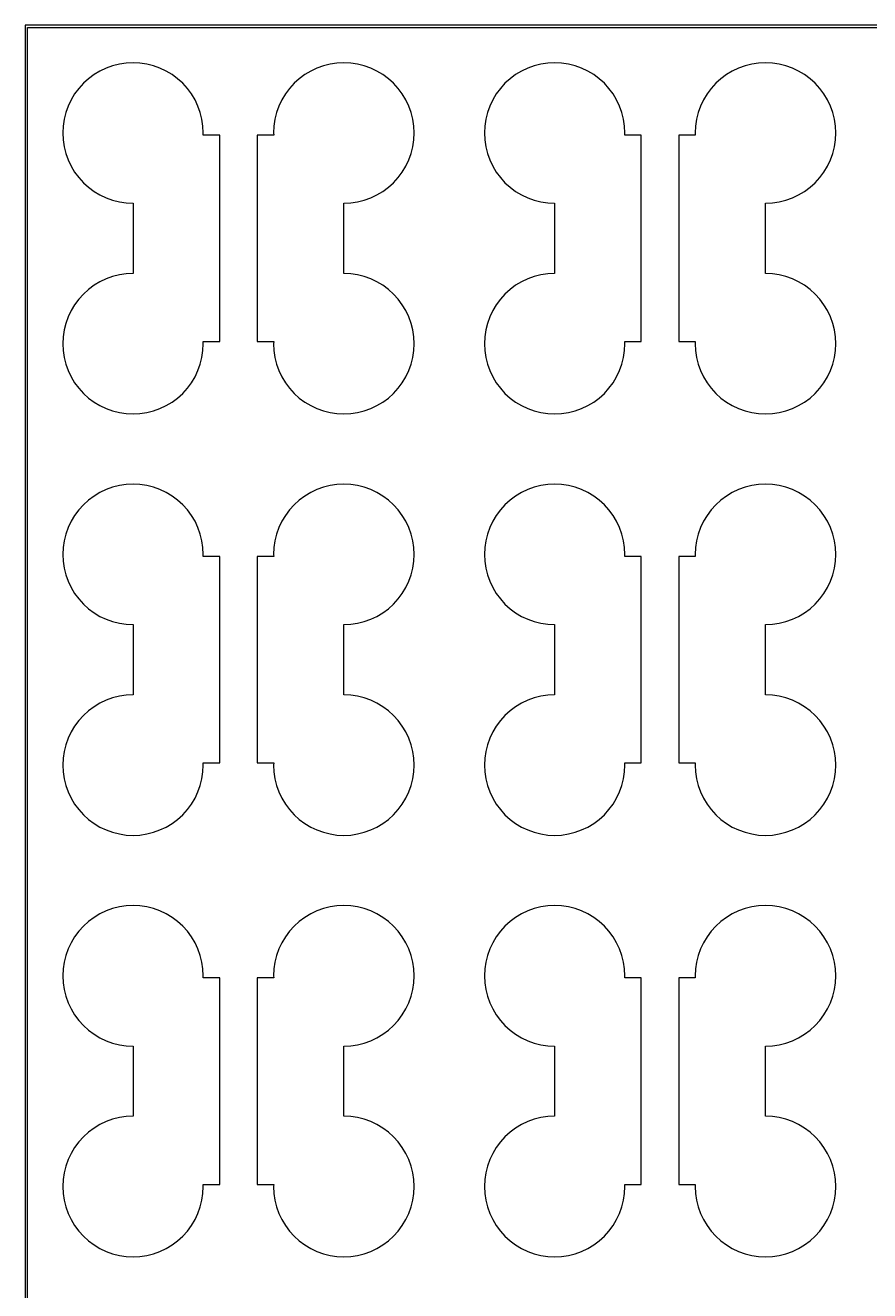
# Model space of a CAD drawing. Extents: x 0 to 72, y 0 to 108.
# Drawn here: x -0.05 to 17.98, y 81.03 to 108.05 of the extents above; entities that cross this region are included whole.
import ezdxf

# ---------------------------------------------------------------- set-up
doc = ezdxf.new("R2010")
doc.units = 0

msp = doc.modelspace()

# ---------------------------------------------------------------- linework, layer by layer
for p, q in [((72.05, 108.05), (-0.04999, 108.05)), ((-0.04999, 108.05), (-0.04999, -0.04999)), ((0, 0), (0, 108)), ((0, 108), (72, 108)), ((1.54291, 107.073), (1.41666, 106.997)), ((1.67598, 107.136), (1.54291, 107.073)), ((1.81458, 107.185), (1.67598, 107.136)), ((1.95737, 107.221), (1.81458, 107.185)), ((2.10298, 107.243), (1.95737, 107.221)), ((2.25, 107.25), (2.10298, 107.243)), ((2.39703, 107.243), (2.25, 107.25)), ((2.54265, 107.221), (2.39703, 107.243)), ((2.68544, 107.185), (2.54265, 107.221)), ((2.82404, 107.136), (2.68544, 107.185)), ((2.95711, 107.073), (2.82404, 107.136)), ((3.08336, 106.997), (2.95711, 107.073)), ((6.04289, 107.073), (5.91664, 106.997)), ((6.17596, 107.136), (6.04289, 107.073)), ((6.31456, 107.185), (6.17596, 107.136)), ((6.45735, 107.221), (6.31456, 107.185)), ((6.60297, 107.243), (6.45735, 107.221)), ((6.75, 107.25), (6.60297, 107.243)), ((6.89702, 107.243), (6.75, 107.25)), ((7.04263, 107.221), (6.89702, 107.243)), ((7.18542, 107.185), (7.04263, 107.221)), ((7.32402, 107.136), (7.18542, 107.185)), ((7.45709, 107.073), (7.32402, 107.136)), ((7.58334, 106.997), (7.45709, 107.073)), ((10.5429, 107.073), (10.4167, 106.997)), ((10.676, 107.136), (10.5429, 107.073)), ((10.8146, 107.185), (10.676, 107.136)), ((10.9574, 107.221), (10.8146, 107.185)), ((11.103, 107.243), (10.9574, 107.221)), ((11.25, 107.25), (11.103, 107.243)), ((11.397, 107.243), (11.25, 107.25)), ((11.5426, 107.221), (11.397, 107.243)), ((11.6854, 107.185), (11.5426, 107.221)), ((11.824, 107.136), (11.6854, 107.185)), ((11.9571, 107.073), (11.824, 107.136)), ((12.0834, 106.997), (11.9571, 107.073)), ((15.0429, 107.073), (14.9166, 106.997)), ((15.176, 107.136), (15.0429, 107.073)), ((15.3146, 107.185), (15.176, 107.136)), ((15.4574, 107.221), (15.3146, 107.185)), ((15.603, 107.243), (15.4574, 107.221)), ((15.75, 107.25), (15.603, 107.243)), ((15.897, 107.243), (15.75, 107.25)), ((16.0426, 107.221), (15.897, 107.243)), ((16.1854, 107.185), (16.0426, 107.221)), ((16.324, 107.136), (16.1854, 107.185)), ((16.4571, 107.073), (16.324, 107.136)), ((16.5833, 106.997), (16.4571, 107.073)), ((1.18935, 106.811), (1.09048, 106.702)), ((1.29842, 106.91), (1.18935, 106.811)), ((1.41666, 106.997), (1.29842, 106.91)), ((3.2016, 106.91), (3.08336, 106.997)), ((3.31067, 106.811), (3.2016, 106.91)), ((3.40953, 106.702), (3.31067, 106.811)), ((5.68933, 106.811), (5.59047, 106.702)), ((5.7984, 106.91), (5.68933, 106.811)), ((5.91664, 106.997), (5.7984, 106.91)), ((7.70158, 106.91), (7.58334, 106.997)), ((7.81065, 106.811), (7.70158, 106.91)), ((7.90952, 106.702), (7.81065, 106.811)), ((10.1893, 106.811), (10.0905, 106.702)), ((10.2984, 106.91), (10.1893, 106.811)), ((10.4167, 106.997), (10.2984, 106.91)), ((12.2016, 106.91), (12.0834, 106.997)), ((12.3107, 106.811), (12.2016, 106.91)), ((12.4095, 106.702), (12.3107, 106.811)), ((14.6893, 106.811), (14.5905, 106.702)), ((14.7984, 106.91), (14.6893, 106.811)), ((14.9166, 106.997), (14.7984, 106.91)), ((16.7016, 106.91), (16.5833, 106.997)), ((16.8107, 106.811), (16.7016, 106.91)), ((16.9095, 106.702), (16.8107, 106.811)), ((1.00281, 106.583), (0.92712, 106.457)), ((1.09048, 106.702), (1.00281, 106.583)), ((3.49721, 106.583), (3.40953, 106.702)), ((3.57289, 106.457), (3.49721, 106.583)), ((5.50279, 106.583), (5.42711, 106.457)), ((5.59047, 106.702), (5.50279, 106.583)), ((7.99719, 106.583), (7.90952, 106.702)), ((8.07288, 106.457), (7.99719, 106.583)), ((10.0028, 106.583), (9.92712, 106.457)), ((10.0905, 106.702), (10.0028, 106.583)), ((12.4972, 106.583), (12.4095, 106.702)), ((12.5729, 106.457), (12.4972, 106.583)), ((14.5028, 106.583), (14.4271, 106.457)), ((14.5905, 106.702), (14.5028, 106.583)), ((16.9972, 106.583), (16.9095, 106.702)), ((17.0729, 106.457), (16.9972, 106.583)), ((0.86418, 106.324), (0.81459, 106.185)), ((0.92712, 106.457), (0.86418, 106.324)), ((3.63583, 106.324), (3.57289, 106.457)), ((3.68542, 106.185), (3.63583, 106.324)), ((5.36417, 106.324), (5.31458, 106.185)), ((5.42711, 106.457), (5.36417, 106.324)), ((8.13582, 106.324), (8.07288, 106.457)), ((8.18541, 106.185), (8.13582, 106.324)), ((9.86418, 106.324), (9.81459, 106.185)), ((9.92712, 106.457), (9.86418, 106.324)), ((12.6358, 106.324), (12.5729, 106.457)), ((12.6854, 106.185), (12.6358, 106.324)), ((14.3642, 106.324), (14.3146, 106.185)), ((14.4271, 106.457), (14.3642, 106.324)), ((17.1358, 106.324), (17.0729, 106.457)), ((17.1854, 106.185), (17.1358, 106.324)), ((0.77882, 106.043), (0.75723, 105.897)), ((0.81459, 106.185), (0.77882, 106.043)), ((3.72119, 106.043), (3.68542, 106.185)), ((3.74278, 105.897), (3.72119, 106.043)), ((5.27881, 106.043), (5.25722, 105.897)), ((5.31458, 106.185), (5.27881, 106.043)), ((8.22118, 106.043), (8.18541, 106.185)), ((8.24277, 105.897), (8.22118, 106.043)), ((9.77882, 106.043), (9.75723, 105.897)), ((9.81459, 106.185), (9.77882, 106.043)), ((12.7212, 106.043), (12.6854, 106.185)), ((12.7428, 105.897), (12.7212, 106.043)), ((14.2788, 106.043), (14.2572, 105.897)), ((14.3146, 106.185), (14.2788, 106.043)), ((17.2212, 106.043), (17.1854, 106.185)), ((17.2428, 105.897), (17.2212, 106.043)), ((0.75723, 105.897), (0.75, 105.75)), ((0.75, 105.75), (0.75723, 105.603)), ((3.75, 105.75), (3.74278, 105.897)), ((3.74779, 105.705), (3.75, 105.75)), ((4.10001, 105.705), (3.74779, 105.705)), ((4.10001, 101.295), (4.10001, 105.705)), ((5.25221, 105.705), (4.89999, 105.705)), ((4.89999, 105.705), (4.89999, 101.295)), ((5.25722, 105.897), (5.25, 105.75)), ((5.25, 105.75), (5.25221, 105.705)), ((8.25, 105.75), (8.24277, 105.897)), ((8.24277, 105.603), (8.25, 105.75)), ((9.75723, 105.897), (9.75, 105.75)), ((9.75, 105.75), (9.75723, 105.603)), ((12.75, 105.75), (12.7428, 105.897)), ((12.7478, 105.705), (12.75, 105.75)), ((13.1, 105.705), (12.7478, 105.705)), ((13.1, 101.295), (13.1, 105.705)), ((14.2522, 105.705), (13.9, 105.705)), ((13.9, 105.705), (13.9, 101.295)), ((14.2572, 105.897), (14.25, 105.75)), ((14.25, 105.75), (14.2522, 105.705)), ((17.25, 105.75), (17.2428, 105.897)), ((17.2428, 105.603), (17.25, 105.75)), ((0.75723, 105.603), (0.77882, 105.457)), ((0.77882, 105.457), (0.81459, 105.315)), ((8.18541, 105.315), (8.22118, 105.457)), ((8.22118, 105.457), (8.24277, 105.603)), ((9.75723, 105.603), (9.77882, 105.457)), ((9.77882, 105.457), (9.81459, 105.315)), ((17.1854, 105.315), (17.2212, 105.457)), ((17.2212, 105.457), (17.2428, 105.603)), ((0.81459, 105.315), (0.86418, 105.176)), ((0.86418, 105.176), (0.92712, 105.043)), ((8.07288, 105.043), (8.13582, 105.176)), ((8.13582, 105.176), (8.18541, 105.315)), ((9.81459, 105.315), (9.86418, 105.176)), ((9.86418, 105.176), (9.92712, 105.043)), ((17.0729, 105.043), (17.1358, 105.176)), ((17.1358, 105.176), (17.1854, 105.315)), ((0.92712, 105.043), (1.00281, 104.917)), ((1.00281, 104.917), (1.09048, 104.798)), ((7.90952, 104.798), (7.99719, 104.917)), ((7.99719, 104.917), (8.07288, 105.043)), ((9.92712, 105.043), (10.0028, 104.917)), ((10.0028, 104.917), (10.0905, 104.798)), ((16.9095, 104.798), (16.9972, 104.917)), ((16.9972, 104.917), (17.0729, 105.043)), ((1.09048, 104.798), (1.18935, 104.689)), ((1.18935, 104.689), (1.29842, 104.59)), ((1.29842, 104.59), (1.41666, 104.503)), ((7.58334, 104.503), (7.70158, 104.59)), ((7.70158, 104.59), (7.81065, 104.689)), ((7.81065, 104.689), (7.90952, 104.798)), ((10.0905, 104.798), (10.1893, 104.689)), ((10.1893, 104.689), (10.2984, 104.59)), ((10.2984, 104.59), (10.4167, 104.503)), ((16.5833, 104.503), (16.7016, 104.59)), ((16.7016, 104.59), (16.8107, 104.689)), ((16.8107, 104.689), (16.9095, 104.798)), ((1.41666, 104.503), (1.54291, 104.427)), ((1.54291, 104.427), (1.67598, 104.364)), ((1.67598, 104.364), (1.81458, 104.315)), ((7.18542, 104.315), (7.32402, 104.364)), ((7.32402, 104.364), (7.45709, 104.427)), ((7.45709, 104.427), (7.58334, 104.503)), ((10.4167, 104.503), (10.5429, 104.427)), ((10.5429, 104.427), (10.676, 104.364)), ((10.676, 104.364), (10.8146, 104.315)), ((16.1854, 104.315), (16.324, 104.364)), ((16.324, 104.364), (16.4571, 104.427)), ((16.4571, 104.427), (16.5833, 104.503)), ((1.81458, 104.315), (1.95737, 104.279)), ((1.95737, 104.279), (2.10298, 104.257)), ((2.10298, 104.257), (2.25, 104.25)), ((2.25, 104.25), (2.25, 102.75)), ((6.75, 104.25), (6.89702, 104.257)), ((6.75, 102.75), (6.75, 104.25)), ((6.89702, 104.257), (7.04263, 104.279)), ((7.04263, 104.279), (7.18542, 104.315)), ((10.8146, 104.315), (10.9574, 104.279)), ((10.9574, 104.279), (11.103, 104.257)), ((11.103, 104.257), (11.25, 104.25)), ((11.25, 104.25), (11.25, 102.75)), ((15.75, 104.25), (15.897, 104.257)), ((15.75, 102.75), (15.75, 104.25)), ((15.897, 104.257), (16.0426, 104.279)), ((16.0426, 104.279), (16.1854, 104.315)), ((1.95737, 102.721), (1.81458, 102.685)), ((2.10298, 102.743), (1.95737, 102.721)), ((2.25, 102.75), (2.10298, 102.743)), ((6.89702, 102.743), (6.75, 102.75)), ((7.04263, 102.721), (6.89702, 102.743)), ((7.18542, 102.685), (7.04263, 102.721)), ((10.9574, 102.721), (10.8146, 102.685)), ((11.103, 102.743), (10.9574, 102.721)), ((11.25, 102.75), (11.103, 102.743)), ((15.897, 102.743), (15.75, 102.75)), ((16.0426, 102.721), (15.897, 102.743)), ((16.1854, 102.685), (16.0426, 102.721)), ((1.41666, 102.497), (1.29842, 102.41)), ((1.54291, 102.573), (1.41666, 102.497)), ((1.67598, 102.636), (1.54291, 102.573)), ((1.81458, 102.685), (1.67598, 102.636)), ((7.32402, 102.636), (7.18542, 102.685)), ((7.45709, 102.573), (7.32402, 102.636)), ((7.58334, 102.497), (7.45709, 102.573)), ((7.70158, 102.41), (7.58334, 102.497)), ((10.4167, 102.497), (10.2984, 102.41)), ((10.5429, 102.573), (10.4167, 102.497)), ((10.676, 102.636), (10.5429, 102.573)), ((10.8146, 102.685), (10.676, 102.636)), ((16.324, 102.636), (16.1854, 102.685)), ((16.4571, 102.573), (16.324, 102.636)), ((16.5833, 102.497), (16.4571, 102.573)), ((16.7016, 102.41), (16.5833, 102.497)), ((1.09048, 102.202), (1.00281, 102.083)), ((1.18935, 102.311), (1.09048, 102.202)), ((1.29842, 102.41), (1.18935, 102.311)), ((7.81065, 102.311), (7.70158, 102.41)), ((7.90952, 102.202), (7.81065, 102.311)), ((7.99719, 102.083), (7.90952, 102.202)), ((10.0905, 102.202), (10.0028, 102.083)), ((10.1893, 102.311), (10.0905, 102.202)), ((10.2984, 102.41), (10.1893, 102.311)), ((16.8107, 102.311), (16.7016, 102.41)), ((16.9095, 102.202), (16.8107, 102.311)), ((16.9972, 102.083), (16.9095, 102.202)), ((0.92712, 101.957), (0.86418, 101.824)), ((1.00281, 102.083), (0.92712, 101.957)), ((8.07288, 101.957), (7.99719, 102.083)), ((8.13582, 101.824), (8.07288, 101.957)), ((9.92712, 101.957), (9.86418, 101.824)), ((10.0028, 102.083), (9.92712, 101.957)), ((17.0729, 101.957), (16.9972, 102.083)), ((17.1358, 101.824), (17.0729, 101.957)), ((0.81459, 101.685), (0.77882, 101.543)), ((0.86418, 101.824), (0.81459, 101.685)), ((8.18541, 101.685), (8.13582, 101.824)), ((8.22118, 101.543), (8.18541, 101.685)), ((9.81459, 101.685), (9.77882, 101.543)), ((9.86418, 101.824), (9.81459, 101.685)), ((17.1854, 101.685), (17.1358, 101.824)), ((17.2212, 101.543), (17.1854, 101.685)), ((0.75723, 101.397), (0.75, 101.25)), ((0.77882, 101.543), (0.75723, 101.397)), ((8.24277, 101.397), (8.22118, 101.543)), ((8.25, 101.25), (8.24277, 101.397)), ((9.75723, 101.397), (9.75, 101.25)), ((9.77882, 101.543), (9.75723, 101.397)), ((17.2428, 101.397), (17.2212, 101.543)), ((17.25, 101.25), (17.2428, 101.397)), ((0.75, 101.25), (0.75723, 101.103)), ((0.75723, 101.103), (0.77882, 100.957)), ((3.72119, 100.957), (3.74278, 101.103)), ((3.74278, 101.103), (3.75, 101.25)), ((3.75, 101.25), (3.74779, 101.295)), ((3.74779, 101.295), (4.10001, 101.295)), ((4.89999, 101.295), (5.25221, 101.295)), ((5.25221, 101.295), (5.25, 101.25)), ((5.25, 101.25), (5.25722, 101.103)), ((5.25722, 101.103), (5.27881, 100.957)), ((8.22118, 100.957), (8.24277, 101.103)), ((8.24277, 101.103), (8.25, 101.25)), ((9.75, 101.25), (9.75723, 101.103)), ((9.75723, 101.103), (9.77882, 100.957)), ((12.7212, 100.957), (12.7428, 101.103)), ((12.7428, 101.103), (12.75, 101.25)), ((12.75, 101.25), (12.7478, 101.295)), ((12.7478, 101.295), (13.1, 101.295)), ((13.9, 101.295), (14.2522, 101.295)), ((14.2522, 101.295), (14.25, 101.25)), ((14.25, 101.25), (14.2572, 101.103)), ((14.2572, 101.103), (14.2788, 100.957)), ((17.2212, 100.957), (17.2428, 101.103)), ((17.2428, 101.103), (17.25, 101.25)), ((0.77882, 100.957), (0.81459, 100.815)), ((0.81459, 100.815), (0.86418, 100.676)), ((3.63583, 100.676), (3.68542, 100.815)), ((3.68542, 100.815), (3.72119, 100.957)), ((5.27881, 100.957), (5.31458, 100.815)), ((5.31458, 100.815), (5.36417, 100.676)), ((8.13582, 100.676), (8.18541, 100.815)), ((8.18541, 100.815), (8.22118, 100.957)), ((9.77882, 100.957), (9.81459, 100.815)), ((9.81459, 100.815), (9.86418, 100.676)), ((12.6358, 100.676), (12.6854, 100.815)), ((12.6854, 100.815), (12.7212, 100.957)), ((14.2788, 100.957), (14.3146, 100.815)), ((14.3146, 100.815), (14.3642, 100.676)), ((17.1358, 100.676), (17.1854, 100.815)), ((17.1854, 100.815), (17.2212, 100.957)), ((0.86418, 100.676), (0.92712, 100.543)), ((0.92712, 100.543), (1.00281, 100.417)), ((3.49721, 100.417), (3.57289, 100.543)), ((3.57289, 100.543), (3.63583, 100.676)), ((5.36417, 100.676), (5.42711, 100.543)), ((5.42711, 100.543), (5.50279, 100.417)), ((7.99719, 100.417), (8.07288, 100.543)), ((8.07288, 100.543), (8.13582, 100.676)), ((9.86418, 100.676), (9.92712, 100.543)), ((9.92712, 100.543), (10.0028, 100.417)), ((12.4972, 100.417), (12.5729, 100.543)), ((12.5729, 100.543), (12.6358, 100.676)), ((14.3642, 100.676), (14.4271, 100.543)), ((14.4271, 100.543), (14.5028, 100.417)), ((16.9972, 100.417), (17.0729, 100.543)), ((17.0729, 100.543), (17.1358, 100.676)), ((1.00281, 100.417), (1.09048, 100.298)), ((1.09048, 100.298), (1.18935, 100.189)), ((3.31067, 100.189), (3.40953, 100.298)), ((3.40953, 100.298), (3.49721, 100.417)), ((5.50279, 100.417), (5.59047, 100.298)), ((5.59047, 100.298), (5.68933, 100.189)), ((7.81065, 100.189), (7.90952, 100.298)), ((7.90952, 100.298), (7.99719, 100.417)), ((10.0028, 100.417), (10.0905, 100.298)), ((10.0905, 100.298), (10.1893, 100.189)), ((12.3107, 100.189), (12.4095, 100.298)), ((12.4095, 100.298), (12.4972, 100.417)), ((14.5028, 100.417), (14.5905, 100.298)), ((14.5905, 100.298), (14.6893, 100.189)), ((16.8107, 100.189), (16.9095, 100.298)), ((16.9095, 100.298), (16.9972, 100.417)), ((1.18935, 100.189), (1.29842, 100.09)), ((1.29842, 100.09), (1.41666, 100.003)), ((1.41666, 100.003), (1.54291, 99.9271)), ((2.95711, 99.9271), (3.08336, 100.003)), ((3.08336, 100.003), (3.2016, 100.09)), ((3.2016, 100.09), (3.31067, 100.189)), ((5.68933, 100.189), (5.7984, 100.09)), ((5.7984, 100.09), (5.91664, 100.003)), ((5.91664, 100.003), (6.04289, 99.9271)), ((7.45709, 99.9271), (7.58334, 100.003)), ((7.58334, 100.003), (7.70158, 100.09)), ((7.70158, 100.09), (7.81065, 100.189)), ((10.1893, 100.189), (10.2984, 100.09)), ((10.2984, 100.09), (10.4167, 100.003)), ((10.4167, 100.003), (10.5429, 99.9271)), ((11.9571, 99.9271), (12.0834, 100.003)), ((12.0834, 100.003), (12.2016, 100.09)), ((12.2016, 100.09), (12.3107, 100.189)), ((14.6893, 100.189), (14.7984, 100.09)), ((14.7984, 100.09), (14.9166, 100.003)), ((14.9166, 100.003), (15.0429, 99.9271)), ((16.4571, 99.9271), (16.5833, 100.003)), ((16.5833, 100.003), (16.7016, 100.09)), ((16.7016, 100.09), (16.8107, 100.189)), ((1.54291, 99.9271), (1.67598, 99.8642)), ((1.67598, 99.8642), (1.81458, 99.8146)), ((1.81458, 99.8146), (1.95737, 99.7788)), ((1.95737, 99.7788), (2.10298, 99.7572)), ((2.10298, 99.7572), (2.25, 99.75)), ((2.25, 99.75), (2.39703, 99.7572)), ((2.39703, 99.7572), (2.54265, 99.7788)), ((2.54265, 99.7788), (2.68544, 99.8146)), ((2.68544, 99.8146), (2.82404, 99.8642)), ((2.82404, 99.8642), (2.95711, 99.9271)), ((6.04289, 99.9271), (6.17596, 99.8642)), ((6.17596, 99.8642), (6.31456, 99.8146)), ((6.31456, 99.8146), (6.45735, 99.7788)), ((6.45735, 99.7788), (6.60297, 99.7572)), ((6.60297, 99.7572), (6.75, 99.75)), ((6.75, 99.75), (6.89702, 99.7572)), ((6.89702, 99.7572), (7.04263, 99.7788)), ((7.04263, 99.7788), (7.18542, 99.8146)), ((7.18542, 99.8146), (7.32402, 99.8642)), ((7.32402, 99.8642), (7.45709, 99.9271)), ((10.5429, 99.9271), (10.676, 99.8642)), ((10.676, 99.8642), (10.8146, 99.8146)), ((10.8146, 99.8146), (10.9574, 99.7788)), ((10.9574, 99.7788), (11.103, 99.7572)), ((11.103, 99.7572), (11.25, 99.75)), ((11.25, 99.75), (11.397, 99.7572)), ((11.397, 99.7572), (11.5426, 99.7788)), ((11.5426, 99.7788), (11.6854, 99.8146)), ((11.6854, 99.8146), (11.824, 99.8642)), ((11.824, 99.8642), (11.9571, 99.9271)), ((15.0429, 99.9271), (15.176, 99.8642)), ((15.176, 99.8642), (15.3146, 99.8146)), ((15.3146, 99.8146), (15.4574, 99.7788)), ((15.4574, 99.7788), (15.603, 99.7572)), ((15.603, 99.7572), (15.75, 99.75)), ((15.75, 99.75), (15.897, 99.7572)), ((15.897, 99.7572), (16.0426, 99.7788)), ((16.0426, 99.7788), (16.1854, 99.8146)), ((16.1854, 99.8146), (16.324, 99.8642)), ((16.324, 99.8642), (16.4571, 99.9271)), ((1.67598, 98.1358), (1.54291, 98.0729)), ((1.81458, 98.1854), (1.67598, 98.1358)), ((1.95737, 98.2212), (1.81458, 98.1854)), ((2.10298, 98.2428), (1.95737, 98.2212)), ((2.25, 98.25), (2.10298, 98.2428)), ((2.39703, 98.2428), (2.25, 98.25)), ((2.54265, 98.2212), (2.39703, 98.2428)), ((2.68544, 98.1854), (2.54265, 98.2212)), ((2.82404, 98.1358), (2.68544, 98.1854)), ((2.95711, 98.0729), (2.82404, 98.1358)), ((6.17596, 98.1358), (6.04289, 98.0729)), ((6.31456, 98.1854), (6.17596, 98.1358)), ((6.45735, 98.2212), (6.31456, 98.1854)), ((6.60297, 98.2428), (6.45735, 98.2212)), ((6.75, 98.25), (6.60297, 98.2428)), ((6.89702, 98.2428), (6.75, 98.25)), ((7.04263, 98.2212), (6.89702, 98.2428)), ((7.18542, 98.1854), (7.04263, 98.2212)), ((7.32402, 98.1358), (7.18542, 98.1854)), ((7.45709, 98.0729), (7.32402, 98.1358)), ((10.676, 98.1358), (10.5429, 98.0729)), ((10.8146, 98.1854), (10.676, 98.1358)), ((10.9574, 98.2212), (10.8146, 98.1854)), ((11.103, 98.2428), (10.9574, 98.2212)), ((11.25, 98.25), (11.103, 98.2428)), ((11.397, 98.2428), (11.25, 98.25)), ((11.5426, 98.2212), (11.397, 98.2428)), ((11.6854, 98.1854), (11.5426, 98.2212)), ((11.824, 98.1358), (11.6854, 98.1854)), ((11.9571, 98.0729), (11.824, 98.1358)), ((15.176, 98.1358), (15.0429, 98.0729)), ((15.3146, 98.1854), (15.176, 98.1358)), ((15.4574, 98.2212), (15.3146, 98.1854)), ((15.603, 98.2428), (15.4574, 98.2212)), ((15.75, 98.25), (15.603, 98.2428)), ((15.897, 98.2428), (15.75, 98.25)), ((16.0426, 98.2212), (15.897, 98.2428)), ((16.1854, 98.1854), (16.0426, 98.2212)), ((16.324, 98.1358), (16.1854, 98.1854)), ((16.4571, 98.0729), (16.324, 98.1358)), ((1.29842, 97.9095), (1.18935, 97.8107)), ((1.41666, 97.9972), (1.29842, 97.9095)), ((1.54291, 98.0729), (1.41666, 97.9972)), ((3.08336, 97.9972), (2.95711, 98.0729)), ((3.2016, 97.9095), (3.08336, 97.9972)), ((3.31067, 97.8107), (3.2016, 97.9095)), ((5.7984, 97.9095), (5.68933, 97.8107)), ((5.91664, 97.9972), (5.7984, 97.9095)), ((6.04289, 98.0729), (5.91664, 97.9972)), ((7.58334, 97.9972), (7.45709, 98.0729)), ((7.70158, 97.9095), (7.58334, 97.9972)), ((7.81065, 97.8107), (7.70158, 97.9095)), ((10.2984, 97.9095), (10.1893, 97.8107)), ((10.4167, 97.9972), (10.2984, 97.9095)), ((10.5429, 98.0729), (10.4167, 97.9972)), ((12.0834, 97.9972), (11.9571, 98.0729)), ((12.2016, 97.9095), (12.0834, 97.9972)), ((12.3107, 97.8107), (12.2016, 97.9095)), ((14.7984, 97.9095), (14.6893, 97.8107)), ((14.9166, 97.9972), (14.7984, 97.9095)), ((15.0429, 98.0729), (14.9166, 97.9972)), ((16.5833, 97.9972), (16.4571, 98.0729)), ((16.7016, 97.9095), (16.5833, 97.9972)), ((16.8107, 97.8107), (16.7016, 97.9095)), ((1.00281, 97.5833), (0.92712, 97.4571)), ((1.09048, 97.7016), (1.00281, 97.5833)), ((1.18935, 97.8107), (1.09048, 97.7016)), ((3.40953, 97.7016), (3.31067, 97.8107)), ((3.49721, 97.5833), (3.40953, 97.7016)), ((3.57289, 97.4571), (3.49721, 97.5833)), ((5.50279, 97.5833), (5.42711, 97.4571)), ((5.59047, 97.7016), (5.50279, 97.5833)), ((5.68933, 97.8107), (5.59047, 97.7016)), ((7.90952, 97.7016), (7.81065, 97.8107)), ((7.99719, 97.5833), (7.90952, 97.7016)), ((8.07288, 97.4571), (7.99719, 97.5833)), ((10.0028, 97.5833), (9.92712, 97.4571)), ((10.0905, 97.7016), (10.0028, 97.5833)), ((10.1893, 97.8107), (10.0905, 97.7016)), ((12.4095, 97.7016), (12.3107, 97.8107)), ((12.4972, 97.5833), (12.4095, 97.7016)), ((12.5729, 97.4571), (12.4972, 97.5833)), ((14.5028, 97.5833), (14.4271, 97.4571)), ((14.5905, 97.7016), (14.5028, 97.5833)), ((14.6893, 97.8107), (14.5905, 97.7016)), ((16.9095, 97.7016), (16.8107, 97.8107)), ((16.9972, 97.5833), (16.9095, 97.7016)), ((17.0729, 97.4571), (16.9972, 97.5833)), ((0.86418, 97.324), (0.81459, 97.1854)), ((0.92712, 97.4571), (0.86418, 97.324)), ((3.63583, 97.324), (3.57289, 97.4571)), ((3.68542, 97.1854), (3.63583, 97.324)), ((5.36417, 97.324), (5.31458, 97.1854)), ((5.42711, 97.4571), (5.36417, 97.324)), ((8.13582, 97.324), (8.07288, 97.4571)), ((8.18541, 97.1854), (8.13582, 97.324)), ((9.86418, 97.324), (9.81459, 97.1854)), ((9.92712, 97.4571), (9.86418, 97.324)), ((12.6358, 97.324), (12.5729, 97.4571)), ((12.6854, 97.1854), (12.6358, 97.324)), ((14.3642, 97.324), (14.3146, 97.1854)), ((14.4271, 97.4571), (14.3642, 97.324)), ((17.1358, 97.324), (17.0729, 97.4571)), ((17.1854, 97.1854), (17.1358, 97.324)), ((0.77882, 97.0426), (0.75723, 96.897)), ((0.81459, 97.1854), (0.77882, 97.0426)), ((3.72119, 97.0426), (3.68542, 97.1854)), ((3.74278, 96.897), (3.72119, 97.0426)), ((5.27881, 97.0426), (5.25722, 96.897)), ((5.31458, 97.1854), (5.27881, 97.0426)), ((8.22118, 97.0426), (8.18541, 97.1854)), ((8.24277, 96.897), (8.22118, 97.0426)), ((9.77882, 97.0426), (9.75723, 96.897)), ((9.81459, 97.1854), (9.77882, 97.0426)), ((12.7212, 97.0426), (12.6854, 97.1854)), ((12.7428, 96.897), (12.7212, 97.0426)), ((14.2788, 97.0426), (14.2572, 96.897)), ((14.3146, 97.1854), (14.2788, 97.0426)), ((17.2212, 97.0426), (17.1854, 97.1854)), ((17.2428, 96.897), (17.2212, 97.0426)), ((0.75723, 96.897), (0.75, 96.75)), ((0.75, 96.75), (0.75723, 96.603)), ((3.75, 96.75), (3.74278, 96.897)), ((3.74779, 96.705), (3.75, 96.75)), ((5.25722, 96.897), (5.25, 96.75)), ((5.25, 96.75), (5.25221, 96.705)), ((8.25, 96.75), (8.24277, 96.897)), ((8.24277, 96.603), (8.25, 96.75)), ((9.75723, 96.897), (9.75, 96.75)), ((9.75, 96.75), (9.75723, 96.603)), ((12.75, 96.75), (12.7428, 96.897)), ((12.7478, 96.705), (12.75, 96.75)), ((14.2572, 96.897), (14.25, 96.75)), ((14.25, 96.75), (14.2522, 96.705)), ((17.25, 96.75), (17.2428, 96.897)), ((17.2428, 96.603), (17.25, 96.75)), ((0.75723, 96.603), (0.77882, 96.4574)), ((4.10001, 96.705), (3.74779, 96.705)), ((4.10001, 92.295), (4.10001, 96.705)), ((5.25221, 96.705), (4.89999, 96.705)), ((4.89999, 96.705), (4.89999, 92.295)), ((8.22118, 96.4574), (8.24277, 96.603)), ((9.75723, 96.603), (9.77882, 96.4574)), ((13.1, 96.705), (12.7478, 96.705)), ((13.1, 92.295), (13.1, 96.705)), ((14.2522, 96.705), (13.9, 96.705)), ((13.9, 96.705), (13.9, 92.295)), ((17.2212, 96.4574), (17.2428, 96.603)), ((0.77882, 96.4574), (0.81459, 96.3146)), ((0.81459, 96.3146), (0.86418, 96.176)), ((8.13582, 96.176), (8.18541, 96.3146)), ((8.18541, 96.3146), (8.22118, 96.4574)), ((9.77882, 96.4574), (9.81459, 96.3146)), ((9.81459, 96.3146), (9.86418, 96.176)), ((17.1358, 96.176), (17.1854, 96.3146)), ((17.1854, 96.3146), (17.2212, 96.4574)), ((0.86418, 96.176), (0.92712, 96.0429)), ((0.92712, 96.0429), (1.00281, 95.9166)), ((7.99719, 95.9166), (8.07288, 96.0429)), ((8.07288, 96.0429), (8.13582, 96.176)), ((9.86418, 96.176), (9.92712, 96.0429)), ((9.92712, 96.0429), (10.0028, 95.9166)), ((16.9972, 95.9166), (17.0729, 96.0429)), ((17.0729, 96.0429), (17.1358, 96.176)), ((1.00281, 95.9166), (1.09048, 95.7984)), ((1.09048, 95.7984), (1.18935, 95.6893)), ((1.18935, 95.6893), (1.29842, 95.5905)), ((7.70158, 95.5905), (7.81065, 95.6893)), ((7.81065, 95.6893), (7.90952, 95.7984)), ((7.90952, 95.7984), (7.99719, 95.9166)), ((10.0028, 95.9166), (10.0905, 95.7984)), ((10.0905, 95.7984), (10.1893, 95.6893)), ((10.1893, 95.6893), (10.2984, 95.5905)), ((16.7016, 95.5905), (16.8107, 95.6893)), ((16.8107, 95.6893), (16.9095, 95.7984)), ((16.9095, 95.7984), (16.9972, 95.9166)), ((1.29842, 95.5905), (1.41666, 95.5028)), ((1.41666, 95.5028), (1.54291, 95.4271)), ((1.54291, 95.4271), (1.67598, 95.3642)), ((7.32402, 95.3642), (7.45709, 95.4271)), ((7.45709, 95.4271), (7.58334, 95.5028)), ((7.58334, 95.5028), (7.70158, 95.5905)), ((10.2984, 95.5905), (10.4167, 95.5028)), ((10.4167, 95.5028), (10.5429, 95.4271)), ((10.5429, 95.4271), (10.676, 95.3642)), ((16.324, 95.3642), (16.4571, 95.4271)), ((16.4571, 95.4271), (16.5833, 95.5028)), ((16.5833, 95.5028), (16.7016, 95.5905)), ((1.67598, 95.3642), (1.81458, 95.3146)), ((1.81458, 95.3146), (1.95737, 95.2788)), ((1.95737, 95.2788), (2.10298, 95.2572)), ((2.10298, 95.2572), (2.25, 95.25)), ((2.25, 95.25), (2.25, 93.75)), ((6.75, 95.25), (6.89702, 95.2572)), ((6.75, 93.75), (6.75, 95.25)), ((6.89702, 95.2572), (7.04263, 95.2788)), ((7.04263, 95.2788), (7.18542, 95.3146)), ((7.18542, 95.3146), (7.32402, 95.3642)), ((10.676, 95.3642), (10.8146, 95.3146)), ((10.8146, 95.3146), (10.9574, 95.2788)), ((10.9574, 95.2788), (11.103, 95.2572)), ((11.103, 95.2572), (11.25, 95.25)), ((11.25, 95.25), (11.25, 93.75)), ((15.75, 95.25), (15.897, 95.2572)), ((15.75, 93.75), (15.75, 95.25)), ((15.897, 95.2572), (16.0426, 95.2788)), ((16.0426, 95.2788), (16.1854, 95.3146)), ((16.1854, 95.3146), (16.324, 95.3642)), ((1.54291, 93.5729), (1.41666, 93.4972)), ((1.67598, 93.6358), (1.54291, 93.5729)), ((1.81458, 93.6854), (1.67598, 93.6358)), ((1.95737, 93.7212), (1.81458, 93.6854)), ((2.10298, 93.7428), (1.95737, 93.7212)), ((2.25, 93.75), (2.10298, 93.7428)), ((6.89702, 93.7428), (6.75, 93.75)), ((7.04263, 93.7212), (6.89702, 93.7428)), ((7.18542, 93.6854), (7.04263, 93.7212)), ((7.32402, 93.6358), (7.18542, 93.6854)), ((7.45709, 93.5729), (7.32402, 93.6358)), ((7.58334, 93.4972), (7.45709, 93.5729)), ((10.5429, 93.5729), (10.4167, 93.4972)), ((10.676, 93.6358), (10.5429, 93.5729)), ((10.8146, 93.6854), (10.676, 93.6358)), ((10.9574, 93.7212), (10.8146, 93.6854)), ((11.103, 93.7428), (10.9574, 93.7212)), ((11.25, 93.75), (11.103, 93.7428)), ((15.897, 93.7428), (15.75, 93.75)), ((16.0426, 93.7212), (15.897, 93.7428)), ((16.1854, 93.6854), (16.0426, 93.7212)), ((16.324, 93.6358), (16.1854, 93.6854)), ((16.4571, 93.5729), (16.324, 93.6358)), ((16.5833, 93.4972), (16.4571, 93.5729)), ((1.18935, 93.3107), (1.09048, 93.2016)), ((1.29842, 93.4095), (1.18935, 93.3107)), ((1.41666, 93.4972), (1.29842, 93.4095)), ((7.70158, 93.4095), (7.58334, 93.4972)), ((7.81065, 93.3107), (7.70158, 93.4095)), ((7.90952, 93.2016), (7.81065, 93.3107)), ((10.1893, 93.3107), (10.0905, 93.2016)), ((10.2984, 93.4095), (10.1893, 93.3107)), ((10.4167, 93.4972), (10.2984, 93.4095)), ((16.7016, 93.4095), (16.5833, 93.4972)), ((16.8107, 93.3107), (16.7016, 93.4095)), ((16.9095, 93.2016), (16.8107, 93.3107)), ((1.00281, 93.0834), (0.92712, 92.9571)), ((1.09048, 93.2016), (1.00281, 93.0834)), ((7.99719, 93.0834), (7.90952, 93.2016)), ((8.07288, 92.9571), (7.99719, 93.0834)), ((10.0028, 93.0834), (9.92712, 92.9571)), ((10.0905, 93.2016), (10.0028, 93.0834)), ((16.9972, 93.0834), (16.9095, 93.2016)), ((17.0729, 92.9571), (16.9972, 93.0834)), ((0.86418, 92.824), (0.81459, 92.6854)), ((0.92712, 92.9571), (0.86418, 92.824)), ((8.13582, 92.824), (8.07288, 92.9571)), ((8.18541, 92.6854), (8.13582, 92.824)), ((9.86418, 92.824), (9.81459, 92.6854)), ((9.92712, 92.9571), (9.86418, 92.824)), ((17.1358, 92.824), (17.0729, 92.9571)), ((17.1854, 92.6854), (17.1358, 92.824)), ((0.77882, 92.5426), (0.75723, 92.397)), ((0.81459, 92.6854), (0.77882, 92.5426)), ((8.22118, 92.5426), (8.18541, 92.6854)), ((8.24277, 92.397), (8.22118, 92.5426)), ((9.77882, 92.5426), (9.75723, 92.397)), ((9.81459, 92.6854), (9.77882, 92.5426)), ((17.2212, 92.5426), (17.1854, 92.6854)), ((17.2428, 92.397), (17.2212, 92.5426)), ((0.75723, 92.397), (0.75, 92.25)), ((0.75, 92.25), (0.75723, 92.103)), ((3.74278, 92.103), (3.75, 92.25)), ((3.75, 92.25), (3.74779, 92.295)), ((3.74779, 92.295), (4.10001, 92.295)), ((4.89999, 92.295), (5.25221, 92.295)), ((5.25221, 92.295), (5.25, 92.25)), ((5.25, 92.25), (5.25722, 92.103)), ((8.25, 92.25), (8.24277, 92.397)), ((8.24277, 92.103), (8.25, 92.25)), ((9.75723, 92.397), (9.75, 92.25)), ((9.75, 92.25), (9.75723, 92.103)), ((12.7428, 92.103), (12.75, 92.25)), ((12.75, 92.25), (12.7478, 92.295)), ((12.7478, 92.295), (13.1, 92.295)), ((13.9, 92.295), (14.2522, 92.295)), ((14.2522, 92.295), (14.25, 92.25)), ((14.25, 92.25), (14.2572, 92.103)), ((17.25, 92.25), (17.2428, 92.397)), ((17.2428, 92.103), (17.25, 92.25)), ((0.75723, 92.103), (0.77882, 91.9574)), ((0.77882, 91.9574), (0.81459, 91.8146)), ((3.68542, 91.8146), (3.72119, 91.9574)), ((3.72119, 91.9574), (3.74278, 92.103)), ((5.25722, 92.103), (5.27881, 91.9574)), ((5.27881, 91.9574), (5.31458, 91.8146)), ((8.18541, 91.8146), (8.22118, 91.9574)), ((8.22118, 91.9574), (8.24277, 92.103)), ((9.75723, 92.103), (9.77882, 91.9574)), ((9.77882, 91.9574), (9.81459, 91.8146)), ((12.6854, 91.8146), (12.7212, 91.9574)), ((12.7212, 91.9574), (12.7428, 92.103)), ((14.2572, 92.103), (14.2788, 91.9574)), ((14.2788, 91.9574), (14.3146, 91.8146)), ((17.1854, 91.8146), (17.2212, 91.9574)), ((17.2212, 91.9574), (17.2428, 92.103)), ((0.81459, 91.8146), (0.86418, 91.676)), ((0.86418, 91.676), (0.92712, 91.5429)), ((3.57289, 91.5429), (3.63583, 91.676)), ((3.63583, 91.676), (3.68542, 91.8146)), ((5.31458, 91.8146), (5.36417, 91.676)), ((5.36417, 91.676), (5.42711, 91.5429)), ((8.07288, 91.5429), (8.13582, 91.676)), ((8.13582, 91.676), (8.18541, 91.8146)), ((9.81459, 91.8146), (9.86418, 91.676)), ((9.86418, 91.676), (9.92712, 91.5429)), ((12.5729, 91.5429), (12.6358, 91.676)), ((12.6358, 91.676), (12.6854, 91.8146)), ((14.3146, 91.8146), (14.3642, 91.676)), ((14.3642, 91.676), (14.4271, 91.5429)), ((17.0729, 91.5429), (17.1358, 91.676)), ((17.1358, 91.676), (17.1854, 91.8146)), ((0.92712, 91.5429), (1.00281, 91.4167)), ((1.00281, 91.4167), (1.09048, 91.2984)), ((3.40953, 91.2984), (3.49721, 91.4167)), ((3.49721, 91.4167), (3.57289, 91.5429)), ((5.42711, 91.5429), (5.50279, 91.4167)), ((5.50279, 91.4167), (5.59047, 91.2984)), ((7.90952, 91.2984), (7.99719, 91.4167)), ((7.99719, 91.4167), (8.07288, 91.5429)), ((9.92712, 91.5429), (10.0028, 91.4167)), ((10.0028, 91.4167), (10.0905, 91.2984)), ((12.4095, 91.2984), (12.4972, 91.4167)), ((12.4972, 91.4167), (12.5729, 91.5429)), ((14.4271, 91.5429), (14.5028, 91.4167)), ((14.5028, 91.4167), (14.5905, 91.2984)), ((16.9095, 91.2984), (16.9972, 91.4167)), ((16.9972, 91.4167), (17.0729, 91.5429)), ((1.09048, 91.2984), (1.18935, 91.1893)), ((1.18935, 91.1893), (1.29842, 91.0905)), ((1.29842, 91.0905), (1.41666, 91.0028)), ((3.08336, 91.0028), (3.2016, 91.0905)), ((3.2016, 91.0905), (3.31067, 91.1893)), ((3.31067, 91.1893), (3.40953, 91.2984)), ((5.59047, 91.2984), (5.68933, 91.1893)), ((5.68933, 91.1893), (5.7984, 91.0905)), ((5.7984, 91.0905), (5.91664, 91.0028)), ((7.58334, 91.0028), (7.70158, 91.0905)), ((7.70158, 91.0905), (7.81065, 91.1893)), ((7.81065, 91.1893), (7.90952, 91.2984)), ((10.0905, 91.2984), (10.1893, 91.1893)), ((10.1893, 91.1893), (10.2984, 91.0905)), ((10.2984, 91.0905), (10.4167, 91.0028)), ((12.0834, 91.0028), (12.2016, 91.0905)), ((12.2016, 91.0905), (12.3107, 91.1893)), ((12.3107, 91.1893), (12.4095, 91.2984)), ((14.5905, 91.2984), (14.6893, 91.1893)), ((14.6893, 91.1893), (14.7984, 91.0905)), ((14.7984, 91.0905), (14.9166, 91.0028)), ((16.5833, 91.0028), (16.7016, 91.0905)), ((16.7016, 91.0905), (16.8107, 91.1893)), ((16.8107, 91.1893), (16.9095, 91.2984)), ((1.41666, 91.0028), (1.54291, 90.9271)), ((1.54291, 90.9271), (1.67598, 90.8642)), ((1.67598, 90.8642), (1.81458, 90.8146)), ((1.81458, 90.8146), (1.95737, 90.7788)), ((2.54265, 90.7788), (2.68544, 90.8146)), ((2.68544, 90.8146), (2.82404, 90.8642)), ((2.82404, 90.8642), (2.95711, 90.9271)), ((2.95711, 90.9271), (3.08336, 91.0028)), ((5.91664, 91.0028), (6.04289, 90.9271)), ((6.04289, 90.9271), (6.17596, 90.8642)), ((6.17596, 90.8642), (6.31456, 90.8146)), ((6.31456, 90.8146), (6.45735, 90.7788)), ((7.04263, 90.7788), (7.18542, 90.8146)), ((7.18542, 90.8146), (7.32402, 90.8642)), ((7.32402, 90.8642), (7.45709, 90.9271)), ((7.45709, 90.9271), (7.58334, 91.0028)), ((10.4167, 91.0028), (10.5429, 90.9271)), ((10.5429, 90.9271), (10.676, 90.8642)), ((10.676, 90.8642), (10.8146, 90.8146)), ((10.8146, 90.8146), (10.9574, 90.7788)), ((11.5426, 90.7788), (11.6854, 90.8146)), ((11.6854, 90.8146), (11.824, 90.8642)), ((11.824, 90.8642), (11.9571, 90.9271)), ((11.9571, 90.9271), (12.0834, 91.0028)), ((14.9166, 91.0028), (15.0429, 90.9271)), ((15.0429, 90.9271), (15.176, 90.8642)), ((15.176, 90.8642), (15.3146, 90.8146)), ((15.3146, 90.8146), (15.4574, 90.7788)), ((16.0426, 90.7788), (16.1854, 90.8146)), ((16.1854, 90.8146), (16.324, 90.8642)), ((16.324, 90.8642), (16.4571, 90.9271)), ((16.4571, 90.9271), (16.5833, 91.0028)), ((1.95737, 90.7788), (2.10298, 90.7572)), ((2.10298, 90.7572), (2.25, 90.75)), ((2.25, 90.75), (2.39703, 90.7572)), ((2.39703, 90.7572), (2.54265, 90.7788)), ((6.45735, 90.7788), (6.60297, 90.7572)), ((6.60297, 90.7572), (6.75, 90.75)), ((6.75, 90.75), (6.89702, 90.7572)), ((6.89702, 90.7572), (7.04263, 90.7788)), ((10.9574, 90.7788), (11.103, 90.7572)), ((11.103, 90.7572), (11.25, 90.75)), ((11.25, 90.75), (11.397, 90.7572)), ((11.397, 90.7572), (11.5426, 90.7788)), ((15.4574, 90.7788), (15.603, 90.7572)), ((15.603, 90.7572), (15.75, 90.75)), ((15.75, 90.75), (15.897, 90.7572)), ((15.897, 90.7572), (16.0426, 90.7788)), ((1.81458, 89.1854), (1.67598, 89.1358)), ((1.95737, 89.2212), (1.81458, 89.1854)), ((2.10298, 89.2428), (1.95737, 89.2212)), ((2.25, 89.25), (2.10298, 89.2428)), ((2.39703, 89.2428), (2.25, 89.25)), ((2.54265, 89.2212), (2.39703, 89.2428)), ((2.68544, 89.1854), (2.54265, 89.2212)), ((2.82404, 89.1358), (2.68544, 89.1854)), ((6.31456, 89.1854), (6.17596, 89.1358)), ((6.45735, 89.2212), (6.31456, 89.1854)), ((6.60297, 89.2428), (6.45735, 89.2212)), ((6.75, 89.25), (6.60297, 89.2428)), ((6.89702, 89.2428), (6.75, 89.25)), ((7.04263, 89.2212), (6.89702, 89.2428)), ((7.18542, 89.1854), (7.04263, 89.2212)), ((7.32402, 89.1358), (7.18542, 89.1854)), ((10.8146, 89.1854), (10.676, 89.1358)), ((10.9574, 89.2212), (10.8146, 89.1854)), ((11.103, 89.2428), (10.9574, 89.2212)), ((11.25, 89.25), (11.103, 89.2428)), ((11.397, 89.2428), (11.25, 89.25)), ((11.5426, 89.2212), (11.397, 89.2428)), ((11.6854, 89.1854), (11.5426, 89.2212)), ((11.824, 89.1358), (11.6854, 89.1854)), ((15.3146, 89.1854), (15.176, 89.1358)), ((15.4574, 89.2212), (15.3146, 89.1854)), ((15.603, 89.2428), (15.4574, 89.2212)), ((15.75, 89.25), (15.603, 89.2428)), ((15.897, 89.2428), (15.75, 89.25)), ((16.0426, 89.2212), (15.897, 89.2428)), ((16.1854, 89.1854), (16.0426, 89.2212)), ((16.324, 89.1358), (16.1854, 89.1854)), ((1.41666, 88.9972), (1.29842, 88.9095)), ((1.54291, 89.0729), (1.41666, 88.9972)), ((1.67598, 89.1358), (1.54291, 89.0729)), ((2.95711, 89.0729), (2.82404, 89.1358)), ((3.08336, 88.9972), (2.95711, 89.0729)), ((3.2016, 88.9095), (3.08336, 88.9972)), ((5.91664, 88.9972), (5.7984, 88.9095)), ((6.04289, 89.0729), (5.91664, 88.9972)), ((6.17596, 89.1358), (6.04289, 89.0729)), ((7.45709, 89.0729), (7.32402, 89.1358)), ((7.58334, 88.9972), (7.45709, 89.0729)), ((7.70158, 88.9095), (7.58334, 88.9972)), ((10.4167, 88.9972), (10.2984, 88.9095)), ((10.5429, 89.0729), (10.4167, 88.9972)), ((10.676, 89.1358), (10.5429, 89.0729)), ((11.9571, 89.0729), (11.824, 89.1358)), ((12.0834, 88.9972), (11.9571, 89.0729)), ((12.2016, 88.9095), (12.0834, 88.9972)), ((14.9166, 88.9972), (14.7984, 88.9095)), ((15.0429, 89.0729), (14.9166, 88.9972)), ((15.176, 89.1358), (15.0429, 89.0729)), ((16.4571, 89.0729), (16.324, 89.1358)), ((16.5833, 88.9972), (16.4571, 89.0729)), ((16.7016, 88.9095), (16.5833, 88.9972)), ((1.09048, 88.7016), (1.00281, 88.5833)), ((1.18935, 88.8107), (1.09048, 88.7016)), ((1.29842, 88.9095), (1.18935, 88.8107)), ((3.31067, 88.8107), (3.2016, 88.9095)), ((3.40953, 88.7016), (3.31067, 88.8107)), ((3.49721, 88.5833), (3.40953, 88.7016)), ((5.59047, 88.7016), (5.50279, 88.5833)), ((5.68933, 88.8107), (5.59047, 88.7016)), ((5.7984, 88.9095), (5.68933, 88.8107)), ((7.81065, 88.8107), (7.70158, 88.9095)), ((7.90952, 88.7016), (7.81065, 88.8107)), ((7.99719, 88.5833), (7.90952, 88.7016)), ((10.0905, 88.7016), (10.0028, 88.5833)), ((10.1893, 88.8107), (10.0905, 88.7016)), ((10.2984, 88.9095), (10.1893, 88.8107)), ((12.3107, 88.8107), (12.2016, 88.9095)), ((12.4095, 88.7016), (12.3107, 88.8107)), ((12.4972, 88.5833), (12.4095, 88.7016)), ((14.5905, 88.7016), (14.5028, 88.5833)), ((14.6893, 88.8107), (14.5905, 88.7016)), ((14.7984, 88.9095), (14.6893, 88.8107)), ((16.8107, 88.8107), (16.7016, 88.9095)), ((16.9095, 88.7016), (16.8107, 88.8107)), ((16.9972, 88.5833), (16.9095, 88.7016)), ((0.92712, 88.4571), (0.86418, 88.324)), ((1.00281, 88.5833), (0.92712, 88.4571)), ((3.57289, 88.4571), (3.49721, 88.5833)), ((3.63583, 88.324), (3.57289, 88.4571)), ((5.42711, 88.4571), (5.36417, 88.324)), ((5.50279, 88.5833), (5.42711, 88.4571)), ((8.07288, 88.4571), (7.99719, 88.5833)), ((8.13582, 88.324), (8.07288, 88.4571)), ((9.92712, 88.4571), (9.86418, 88.324)), ((10.0028, 88.5833), (9.92712, 88.4571)), ((12.5729, 88.4571), (12.4972, 88.5833)), ((12.6358, 88.324), (12.5729, 88.4571)), ((14.4271, 88.4571), (14.3642, 88.324)), ((14.5028, 88.5833), (14.4271, 88.4571)), ((17.0729, 88.4571), (16.9972, 88.5833)), ((17.1358, 88.324), (17.0729, 88.4571)), ((0.81459, 88.1854), (0.77882, 88.0426)), ((0.86418, 88.324), (0.81459, 88.1854)), ((3.68542, 88.1854), (3.63583, 88.324)), ((3.72119, 88.0426), (3.68542, 88.1854)), ((5.31458, 88.1854), (5.27881, 88.0426)), ((5.36417, 88.324), (5.31458, 88.1854)), ((8.18541, 88.1854), (8.13582, 88.324)), ((8.22118, 88.0426), (8.18541, 88.1854)), ((9.81459, 88.1854), (9.77882, 88.0426)), ((9.86418, 88.324), (9.81459, 88.1854)), ((12.6854, 88.1854), (12.6358, 88.324)), ((12.7212, 88.0426), (12.6854, 88.1854)), ((14.3146, 88.1854), (14.2788, 88.0426)), ((14.3642, 88.324), (14.3146, 88.1854)), ((17.1854, 88.1854), (17.1358, 88.324)), ((17.2212, 88.0426), (17.1854, 88.1854)), ((0.75723, 87.897), (0.75, 87.75)), ((0.77882, 88.0426), (0.75723, 87.897)), ((3.74278, 87.897), (3.72119, 88.0426)), ((3.75, 87.75), (3.74278, 87.897)), ((5.25722, 87.897), (5.25, 87.75)), ((5.27881, 88.0426), (5.25722, 87.897)), ((8.24277, 87.897), (8.22118, 88.0426)), ((8.25, 87.75), (8.24277, 87.897)), ((9.75723, 87.897), (9.75, 87.75)), ((9.77882, 88.0426), (9.75723, 87.897)), ((12.7428, 87.897), (12.7212, 88.0426)), ((12.75, 87.75), (12.7428, 87.897)), ((14.2572, 87.897), (14.25, 87.75)), ((14.2788, 88.0426), (14.2572, 87.897)), ((17.2428, 87.897), (17.2212, 88.0426)), ((17.25, 87.75), (17.2428, 87.897)), ((0.75, 87.75), (0.75723, 87.603)), ((0.75723, 87.603), (0.77882, 87.4574)), ((3.74779, 87.705), (3.75, 87.75)), ((4.10001, 87.705), (3.74779, 87.705)), ((4.10001, 83.295), (4.10001, 87.705)), ((5.25221, 87.705), (4.89999, 87.705)), ((4.89999, 87.705), (4.89999, 83.295)), ((5.25, 87.75), (5.25221, 87.705)), ((8.22118, 87.4574), (8.24277, 87.603)), ((8.24277, 87.603), (8.25, 87.75)), ((9.75, 87.75), (9.75723, 87.603)), ((9.75723, 87.603), (9.77882, 87.4574)), ((12.7478, 87.705), (12.75, 87.75)), ((13.1, 87.705), (12.7478, 87.705)), ((13.1, 83.295), (13.1, 87.705)), ((14.2522, 87.705), (13.9, 87.705)), ((13.9, 87.705), (13.9, 83.295)), ((14.25, 87.75), (14.2522, 87.705)), ((17.2212, 87.4574), (17.2428, 87.603)), ((17.2428, 87.603), (17.25, 87.75)), ((0.77882, 87.4574), (0.81459, 87.3146)), ((0.81459, 87.3146), (0.86418, 87.176)), ((8.13582, 87.176), (8.18541, 87.3146)), ((8.18541, 87.3146), (8.22118, 87.4574)), ((9.77882, 87.4574), (9.81459, 87.3146)), ((9.81459, 87.3146), (9.86418, 87.176)), ((17.1358, 87.176), (17.1854, 87.3146)), ((17.1854, 87.3146), (17.2212, 87.4574)), ((0.86418, 87.176), (0.92712, 87.0429)), ((0.92712, 87.0429), (1.00281, 86.9166)), ((7.99719, 86.9166), (8.07288, 87.0429)), ((8.07288, 87.0429), (8.13582, 87.176)), ((9.86418, 87.176), (9.92712, 87.0429)), ((9.92712, 87.0429), (10.0028, 86.9166)), ((16.9972, 86.9166), (17.0729, 87.0429)), ((17.0729, 87.0429), (17.1358, 87.176)), ((1.00281, 86.9166), (1.09048, 86.7984)), ((1.09048, 86.7984), (1.18935, 86.6893)), ((7.81065, 86.6893), (7.90952, 86.7984)), ((7.90952, 86.7984), (7.99719, 86.9166)), ((10.0028, 86.9166), (10.0905, 86.7984)), ((10.0905, 86.7984), (10.1893, 86.6893)), ((16.8107, 86.6893), (16.9095, 86.7984)), ((16.9095, 86.7984), (16.9972, 86.9166)), ((1.18935, 86.6893), (1.29842, 86.5905)), ((1.29842, 86.5905), (1.41666, 86.5028)), ((1.41666, 86.5028), (1.54291, 86.4271)), ((7.45709, 86.4271), (7.58334, 86.5028)), ((7.58334, 86.5028), (7.70158, 86.5905)), ((7.70158, 86.5905), (7.81065, 86.6893)), ((10.1893, 86.6893), (10.2984, 86.5905)), ((10.2984, 86.5905), (10.4167, 86.5028)), ((10.4167, 86.5028), (10.5429, 86.4271)), ((16.4571, 86.4271), (16.5833, 86.5028)), ((16.5833, 86.5028), (16.7016, 86.5905)), ((16.7016, 86.5905), (16.8107, 86.6893)), ((1.54291, 86.4271), (1.67598, 86.3642)), ((1.67598, 86.3642), (1.81458, 86.3146)), ((1.81458, 86.3146), (1.95737, 86.2788)), ((1.95737, 86.2788), (2.10298, 86.2572)), ((2.10298, 86.2572), (2.25, 86.25)), ((2.25, 86.25), (2.25, 84.75)), ((6.75, 86.25), (6.89702, 86.2572)), ((6.75, 84.75), (6.75, 86.25)), ((6.89702, 86.2572), (7.04263, 86.2788)), ((7.04263, 86.2788), (7.18542, 86.3146)), ((7.18542, 86.3146), (7.32402, 86.3642)), ((7.32402, 86.3642), (7.45709, 86.4271)), ((10.5429, 86.4271), (10.676, 86.3642)), ((10.676, 86.3642), (10.8146, 86.3146)), ((10.8146, 86.3146), (10.9574, 86.2788)), ((10.9574, 86.2788), (11.103, 86.2572)), ((11.103, 86.2572), (11.25, 86.25)), ((11.25, 86.25), (11.25, 84.75)), ((15.75, 86.25), (15.897, 86.2572)), ((15.75, 84.75), (15.75, 86.25)), ((15.897, 86.2572), (16.0426, 86.2788)), ((16.0426, 86.2788), (16.1854, 86.3146)), ((16.1854, 86.3146), (16.324, 86.3642)), ((16.324, 86.3642), (16.4571, 86.4271)), ((1.67598, 84.6358), (1.54291, 84.5729)), ((1.81458, 84.6854), (1.67598, 84.6358)), ((1.95737, 84.7212), (1.81458, 84.6854)), ((2.10298, 84.7428), (1.95737, 84.7212)), ((2.25, 84.75), (2.10298, 84.7428)), ((6.89702, 84.7428), (6.75, 84.75)), ((7.04263, 84.7212), (6.89702, 84.7428)), ((7.18542, 84.6854), (7.04263, 84.7212)), ((7.32402, 84.6358), (7.18542, 84.6854)), ((7.45709, 84.5729), (7.32402, 84.6358)), ((10.676, 84.6358), (10.5429, 84.5729)), ((10.8146, 84.6854), (10.676, 84.6358)), ((10.9574, 84.7212), (10.8146, 84.6854)), ((11.103, 84.7428), (10.9574, 84.7212)), ((11.25, 84.75), (11.103, 84.7428)), ((15.897, 84.7428), (15.75, 84.75)), ((16.0426, 84.7212), (15.897, 84.7428)), ((16.1854, 84.6854), (16.0426, 84.7212)), ((16.324, 84.6358), (16.1854, 84.6854)), ((16.4571, 84.5729), (16.324, 84.6358)), ((1.29842, 84.4095), (1.18935, 84.3107)), ((1.41666, 84.4972), (1.29842, 84.4095)), ((1.54291, 84.5729), (1.41666, 84.4972)), ((7.58334, 84.4972), (7.45709, 84.5729)), ((7.70158, 84.4095), (7.58334, 84.4972)), ((7.81065, 84.3107), (7.70158, 84.4095)), ((10.2984, 84.4095), (10.1893, 84.3107)), ((10.4167, 84.4972), (10.2984, 84.4095)), ((10.5429, 84.5729), (10.4167, 84.4972)), ((16.5833, 84.4972), (16.4571, 84.5729)), ((16.7016, 84.4095), (16.5833, 84.4972)), ((16.8107, 84.3107), (16.7016, 84.4095)), ((1.00281, 84.0834), (0.92712, 83.9571)), ((1.09048, 84.2016), (1.00281, 84.0834)), ((1.18935, 84.3107), (1.09048, 84.2016)), ((7.90952, 84.2016), (7.81065, 84.3107)), ((7.99719, 84.0834), (7.90952, 84.2016)), ((8.07288, 83.9571), (7.99719, 84.0834)), ((10.0028, 84.0834), (9.92712, 83.9571)), ((10.0905, 84.2016), (10.0028, 84.0834)), ((10.1893, 84.3107), (10.0905, 84.2016)), ((16.9095, 84.2016), (16.8107, 84.3107)), ((16.9972, 84.0834), (16.9095, 84.2016)), ((17.0729, 83.9571), (16.9972, 84.0834)), ((0.86418, 83.824), (0.81459, 83.6854)), ((0.92712, 83.9571), (0.86418, 83.824)), ((8.13582, 83.824), (8.07288, 83.9571)), ((8.18541, 83.6854), (8.13582, 83.824)), ((9.86418, 83.824), (9.81459, 83.6854)), ((9.92712, 83.9571), (9.86418, 83.824)), ((17.1358, 83.824), (17.0729, 83.9571)), ((17.1854, 83.6854), (17.1358, 83.824)), ((0.77882, 83.5426), (0.75723, 83.397)), ((0.81459, 83.6854), (0.77882, 83.5426)), ((8.22118, 83.5426), (8.18541, 83.6854)), ((8.24277, 83.397), (8.22118, 83.5426)), ((9.77882, 83.5426), (9.75723, 83.397)), ((9.81459, 83.6854), (9.77882, 83.5426)), ((17.2212, 83.5426), (17.1854, 83.6854)), ((17.2428, 83.397), (17.2212, 83.5426)), ((0.75723, 83.397), (0.75, 83.25)), ((0.75, 83.25), (0.75723, 83.103)), ((3.74278, 83.103), (3.75, 83.25)), ((3.75, 83.25), (3.74779, 83.295)), ((3.74779, 83.295), (4.10001, 83.295)), ((4.89999, 83.295), (5.25221, 83.295)), ((5.25221, 83.295), (5.25, 83.25)), ((5.25, 83.25), (5.25722, 83.103)), ((8.25, 83.25), (8.24277, 83.397)), ((8.24277, 83.103), (8.25, 83.25)), ((9.75723, 83.397), (9.75, 83.25)), ((9.75, 83.25), (9.75723, 83.103)), ((12.7428, 83.103), (12.75, 83.25)), ((12.75, 83.25), (12.7478, 83.295)), ((12.7478, 83.295), (13.1, 83.295)), ((13.9, 83.295), (14.2522, 83.295)), ((14.2522, 83.295), (14.25, 83.25)), ((14.25, 83.25), (14.2572, 83.103)), ((17.25, 83.25), (17.2428, 83.397)), ((17.2428, 83.103), (17.25, 83.25)), ((0.75723, 83.103), (0.77882, 82.9574)), ((3.72119, 82.9574), (3.74278, 83.103)), ((5.25722, 83.103), (5.27881, 82.9574)), ((8.22118, 82.9574), (8.24277, 83.103)), ((9.75723, 83.103), (9.77882, 82.9574)), ((12.7212, 82.9574), (12.7428, 83.103)), ((14.2572, 83.103), (14.2788, 82.9574)), ((17.2212, 82.9574), (17.2428, 83.103)), ((0.77882, 82.9574), (0.81459, 82.8146)), ((0.81459, 82.8146), (0.86418, 82.676)), ((3.63583, 82.676), (3.68542, 82.8146)), ((3.68542, 82.8146), (3.72119, 82.9574)), ((5.27881, 82.9574), (5.31458, 82.8146)), ((5.31458, 82.8146), (5.36417, 82.676)), ((8.13582, 82.676), (8.18541, 82.8146)), ((8.18541, 82.8146), (8.22118, 82.9574)), ((9.77882, 82.9574), (9.81459, 82.8146)), ((9.81459, 82.8146), (9.86418, 82.676)), ((12.6358, 82.676), (12.6854, 82.8146)), ((12.6854, 82.8146), (12.7212, 82.9574)), ((14.2788, 82.9574), (14.3146, 82.8146)), ((14.3146, 82.8146), (14.3642, 82.676)), ((17.1358, 82.676), (17.1854, 82.8146)), ((17.1854, 82.8146), (17.2212, 82.9574)), ((0.86418, 82.676), (0.92712, 82.5429)), ((0.92712, 82.5429), (1.00281, 82.4167)), ((3.49721, 82.4167), (3.57289, 82.5429)), ((3.57289, 82.5429), (3.63583, 82.676)), ((5.36417, 82.676), (5.42711, 82.5429)), ((5.42711, 82.5429), (5.50279, 82.4167)), ((7.99719, 82.4167), (8.07288, 82.5429)), ((8.07288, 82.5429), (8.13582, 82.676)), ((9.86418, 82.676), (9.92712, 82.5429)), ((9.92712, 82.5429), (10.0028, 82.4167)), ((12.4972, 82.4167), (12.5729, 82.5429)), ((12.5729, 82.5429), (12.6358, 82.676)), ((14.3642, 82.676), (14.4271, 82.5429)), ((14.4271, 82.5429), (14.5028, 82.4167)), ((16.9972, 82.4167), (17.0729, 82.5429)), ((17.0729, 82.5429), (17.1358, 82.676)), ((1.00281, 82.4167), (1.09048, 82.2984)), ((1.09048, 82.2984), (1.18935, 82.1893)), ((1.18935, 82.1893), (1.29842, 82.0905)), ((3.2016, 82.0905), (3.31067, 82.1893)), ((3.31067, 82.1893), (3.40953, 82.2984)), ((3.40953, 82.2984), (3.49721, 82.4167)), ((5.50279, 82.4167), (5.59047, 82.2984)), ((5.59047, 82.2984), (5.68933, 82.1893)), ((5.68933, 82.1893), (5.7984, 82.0905)), ((7.70158, 82.0905), (7.81065, 82.1893)), ((7.81065, 82.1893), (7.90952, 82.2984)), ((7.90952, 82.2984), (7.99719, 82.4167)), ((10.0028, 82.4167), (10.0905, 82.2984)), ((10.0905, 82.2984), (10.1893, 82.1893)), ((10.1893, 82.1893), (10.2984, 82.0905)), ((12.2016, 82.0905), (12.3107, 82.1893)), ((12.3107, 82.1893), (12.4095, 82.2984)), ((12.4095, 82.2984), (12.4972, 82.4167)), ((14.5028, 82.4167), (14.5905, 82.2984)), ((14.5905, 82.2984), (14.6893, 82.1893)), ((14.6893, 82.1893), (14.7984, 82.0905)), ((16.7016, 82.0905), (16.8107, 82.1893)), ((16.8107, 82.1893), (16.9095, 82.2984)), ((16.9095, 82.2984), (16.9972, 82.4167)), ((1.29842, 82.0905), (1.41666, 82.0028)), ((1.41666, 82.0028), (1.54291, 81.9271)), ((1.54291, 81.9271), (1.67598, 81.8642)), ((2.82404, 81.8642), (2.95711, 81.9271)), ((2.95711, 81.9271), (3.08336, 82.0028)), ((3.08336, 82.0028), (3.2016, 82.0905)), ((5.7984, 82.0905), (5.91664, 82.0028)), ((5.91664, 82.0028), (6.04289, 81.9271)), ((6.04289, 81.9271), (6.17596, 81.8642)), ((7.32402, 81.8642), (7.45709, 81.9271)), ((7.45709, 81.9271), (7.58334, 82.0028)), ((7.58334, 82.0028), (7.70158, 82.0905)), ((10.2984, 82.0905), (10.4167, 82.0028)), ((10.4167, 82.0028), (10.5429, 81.9271)), ((10.5429, 81.9271), (10.676, 81.8642)), ((11.824, 81.8642), (11.9571, 81.9271)), ((11.9571, 81.9271), (12.0834, 82.0028)), ((12.0834, 82.0028), (12.2016, 82.0905)), ((14.7984, 82.0905), (14.9166, 82.0028)), ((14.9166, 82.0028), (15.0429, 81.9271)), ((15.0429, 81.9271), (15.176, 81.8642)), ((16.324, 81.8642), (16.4571, 81.9271)), ((16.4571, 81.9271), (16.5833, 82.0028)), ((16.5833, 82.0028), (16.7016, 82.0905)), ((1.67598, 81.8642), (1.81458, 81.8146)), ((1.81458, 81.8146), (1.95737, 81.7788)), ((1.95737, 81.7788), (2.10298, 81.7572)), ((2.10298, 81.7572), (2.25, 81.75)), ((2.25, 81.75), (2.39703, 81.7572)), ((2.39703, 81.7572), (2.54265, 81.7788)), ((2.54265, 81.7788), (2.68544, 81.8146)), ((2.68544, 81.8146), (2.82404, 81.8642)), ((6.17596, 81.8642), (6.31456, 81.8146)), ((6.31456, 81.8146), (6.45735, 81.7788)), ((6.45735, 81.7788), (6.60297, 81.7572)), ((6.60297, 81.7572), (6.75, 81.75)), ((6.75, 81.75), (6.89702, 81.7572)), ((6.89702, 81.7572), (7.04263, 81.7788)), ((7.04263, 81.7788), (7.18542, 81.8146)), ((7.18542, 81.8146), (7.32402, 81.8642)), ((10.676, 81.8642), (10.8146, 81.8146)), ((10.8146, 81.8146), (10.9574, 81.7788)), ((10.9574, 81.7788), (11.103, 81.7572)), ((11.103, 81.7572), (11.25, 81.75)), ((11.25, 81.75), (11.397, 81.7572)), ((11.397, 81.7572), (11.5426, 81.7788)), ((11.5426, 81.7788), (11.6854, 81.8146)), ((11.6854, 81.8146), (11.824, 81.8642)), ((15.176, 81.8642), (15.3146, 81.8146)), ((15.3146, 81.8146), (15.4574, 81.7788)), ((15.4574, 81.7788), (15.603, 81.7572)), ((15.603, 81.7572), (15.75, 81.75)), ((15.75, 81.75), (15.897, 81.7572)), ((15.897, 81.7572), (16.0426, 81.7788)), ((16.0426, 81.7788), (16.1854, 81.8146)), ((16.1854, 81.8146), (16.324, 81.8642))]:
    msp.add_line(p, q)

doc.saveas('drawing.dxf')
